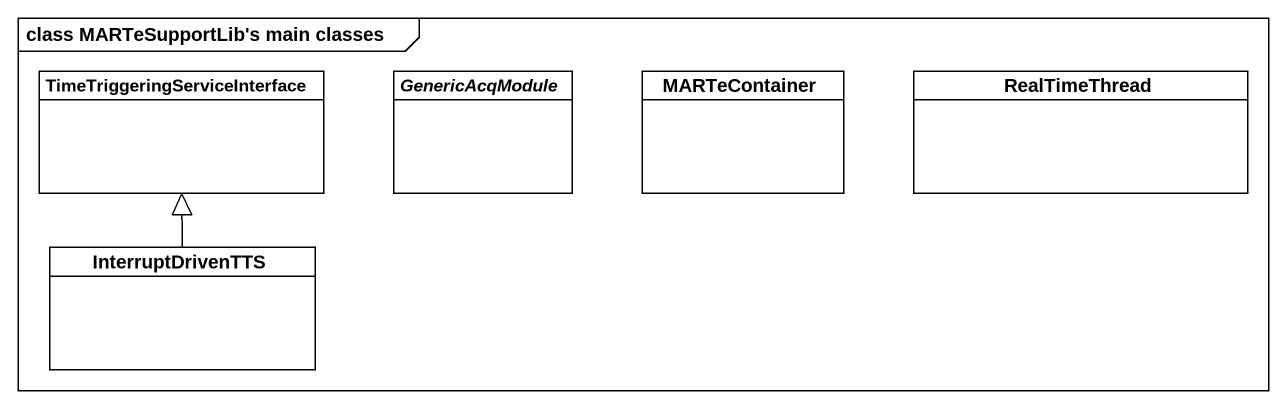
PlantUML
@startuml
mainframe class MARTeSupportLib's main classes
hide circle
hide empty members
class "TimeTriggeringServiceInterface" as TimeTriggeringServiceInterfa
abstract class GenericAcqModule
class MARTeContainer
class RealTimeThread
class InterruptDrivenTTS
InterruptDrivenTTS -up-|> TimeTriggeringServiceInterfa
@enduml
